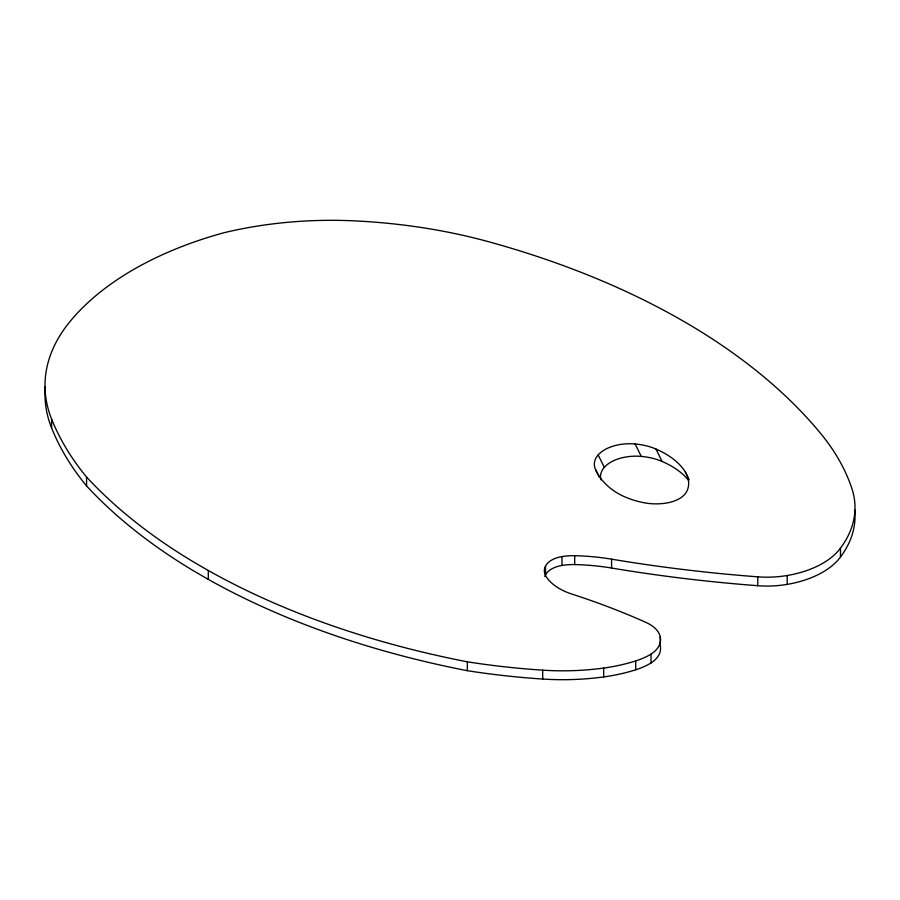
<?xml version="1.0" encoding="UTF-8"?>
<svg xmlns="http://www.w3.org/2000/svg" width="900" height="900" viewBox="0 0 900 900"><rect width="100%" height="100%" fill="white"/><g stroke="black" fill="none" stroke-linecap="round" stroke-linejoin="round"><path stroke-width="1.35" d="M840.476 548.134A83.554 48.24 0 0 1 787.207 575.505A71.347 41.197 0 0 1 757.778 576.832A984.24 568.249 0 0 1 611.595 559.17A155.047 89.516 0 0 0 574.695 555.694A40.163 23.186 0 0 0 561.96 556.582A24.03 13.871 0 0 0 545.512 566.077A29.407 16.976 0 0 0 546.165 576.607A57.341 33.109 0 0 0 571.961 594.101A598.129 345.33 0 0 1 646.065 622.462A37.485 21.645 0 0 1 660.206 636.592A37.946 21.904 0 0 1 651.026 654.131A64.181 37.057 0 0 1 635.726 660.915A126.731 73.17 0 0 1 603.675 668.059A177.638 102.555 0 0 1 542.7 670.163A503.471 290.678 0 0 1 467.336 661.815A684.742 395.336 0 0 1 208.294 570.51L196.301 563.591A658.901 380.419 0 0 1 86.569 477.067A491.839 283.961 0 0 1 51.615 419.108A258.424 149.197 0 0 1 69.998 321.536A324.214 187.178 0 0 1 223.718 232.796A278.798 160.965 0 0 1 353.812 220.838A385.988 222.851 0 0 1 488.801 241.785A702.034 405.315 0 0 1 820.519 433.305A394.684 227.869 0 0 1 851.839 488.396A176.692 102.015 0 0 1 840.476 548.134L840.476 557.01A83.554 48.24 0 0 1 787.207 584.381A71.347 41.197 0 0 1 757.778 585.709A984.24 568.249 0 0 1 611.595 568.035A155.047 89.516 0 0 0 574.695 564.57A40.163 23.186 0 0 0 561.96 565.459A24.03 13.871 0 0 0 545.512 574.954A29.407 16.976 0 0 0 544.815 576.686M660.206 636.592L660.206 645.457A37.946 21.904 0 0 1 651.026 662.996A64.181 37.057 0 0 1 635.726 669.791A126.731 73.17 0 0 1 603.675 676.935A177.638 102.555 0 0 1 542.7 679.039A503.471 290.678 0 0 1 467.336 670.691A684.742 395.336 0 0 1 208.294 579.386L196.301 572.467A658.901 380.419 0 0 1 86.569 485.944A491.839 283.961 0 0 1 51.615 427.984A258.424 149.197 0 0 1 45.36 386.606M599.456 477.394L595.766 469.946A35.55 20.52 0 0 1 598.174 454.939A35.348 20.407 0 0 1 635.107 443.981A46.733 26.977 0 0 1 655.954 449.032A85.421 49.32 0 0 1 685.418 472.196L689.107 479.655M655.954 449.032L662.096 461.452A85.421 49.32 0 0 1 688.387 480.127M635.107 443.981L641.25 456.401A46.733 26.977 0 0 1 662.096 461.452M598.174 454.939L604.327 467.359A35.55 20.52 0 0 0 600.941 479.858M787.207 575.505L787.207 584.381M757.778 576.832L757.778 585.709M651.026 654.131L651.026 662.996M635.726 660.915L635.726 669.791M611.595 559.17L611.595 568.035M603.675 668.059L603.675 676.935M574.695 555.694L574.695 564.57M561.96 556.582L561.96 565.459M545.512 566.077L545.512 574.954M542.7 670.163L542.7 679.039M467.336 661.815L467.336 670.691M208.294 570.51L208.294 579.386M86.569 477.067L86.569 485.944M51.615 419.108L51.615 427.984M604.327 467.359A35.348 20.407 0 0 1 641.25 456.401M595.766 469.946A92.183 53.224 0 0 0 612.056 489.51A67.567 39.004 0 0 0 643.601 502.661A38.047 21.96 0 0 0 669.105 502.537C676.339 500.816 684.416 497.363 687.442 490.039A57.578 33.244 0 0 0 685.418 472.196M854.64 509.873A176.692 102.015 0 0 1 840.476 557.01"/></g></svg>
